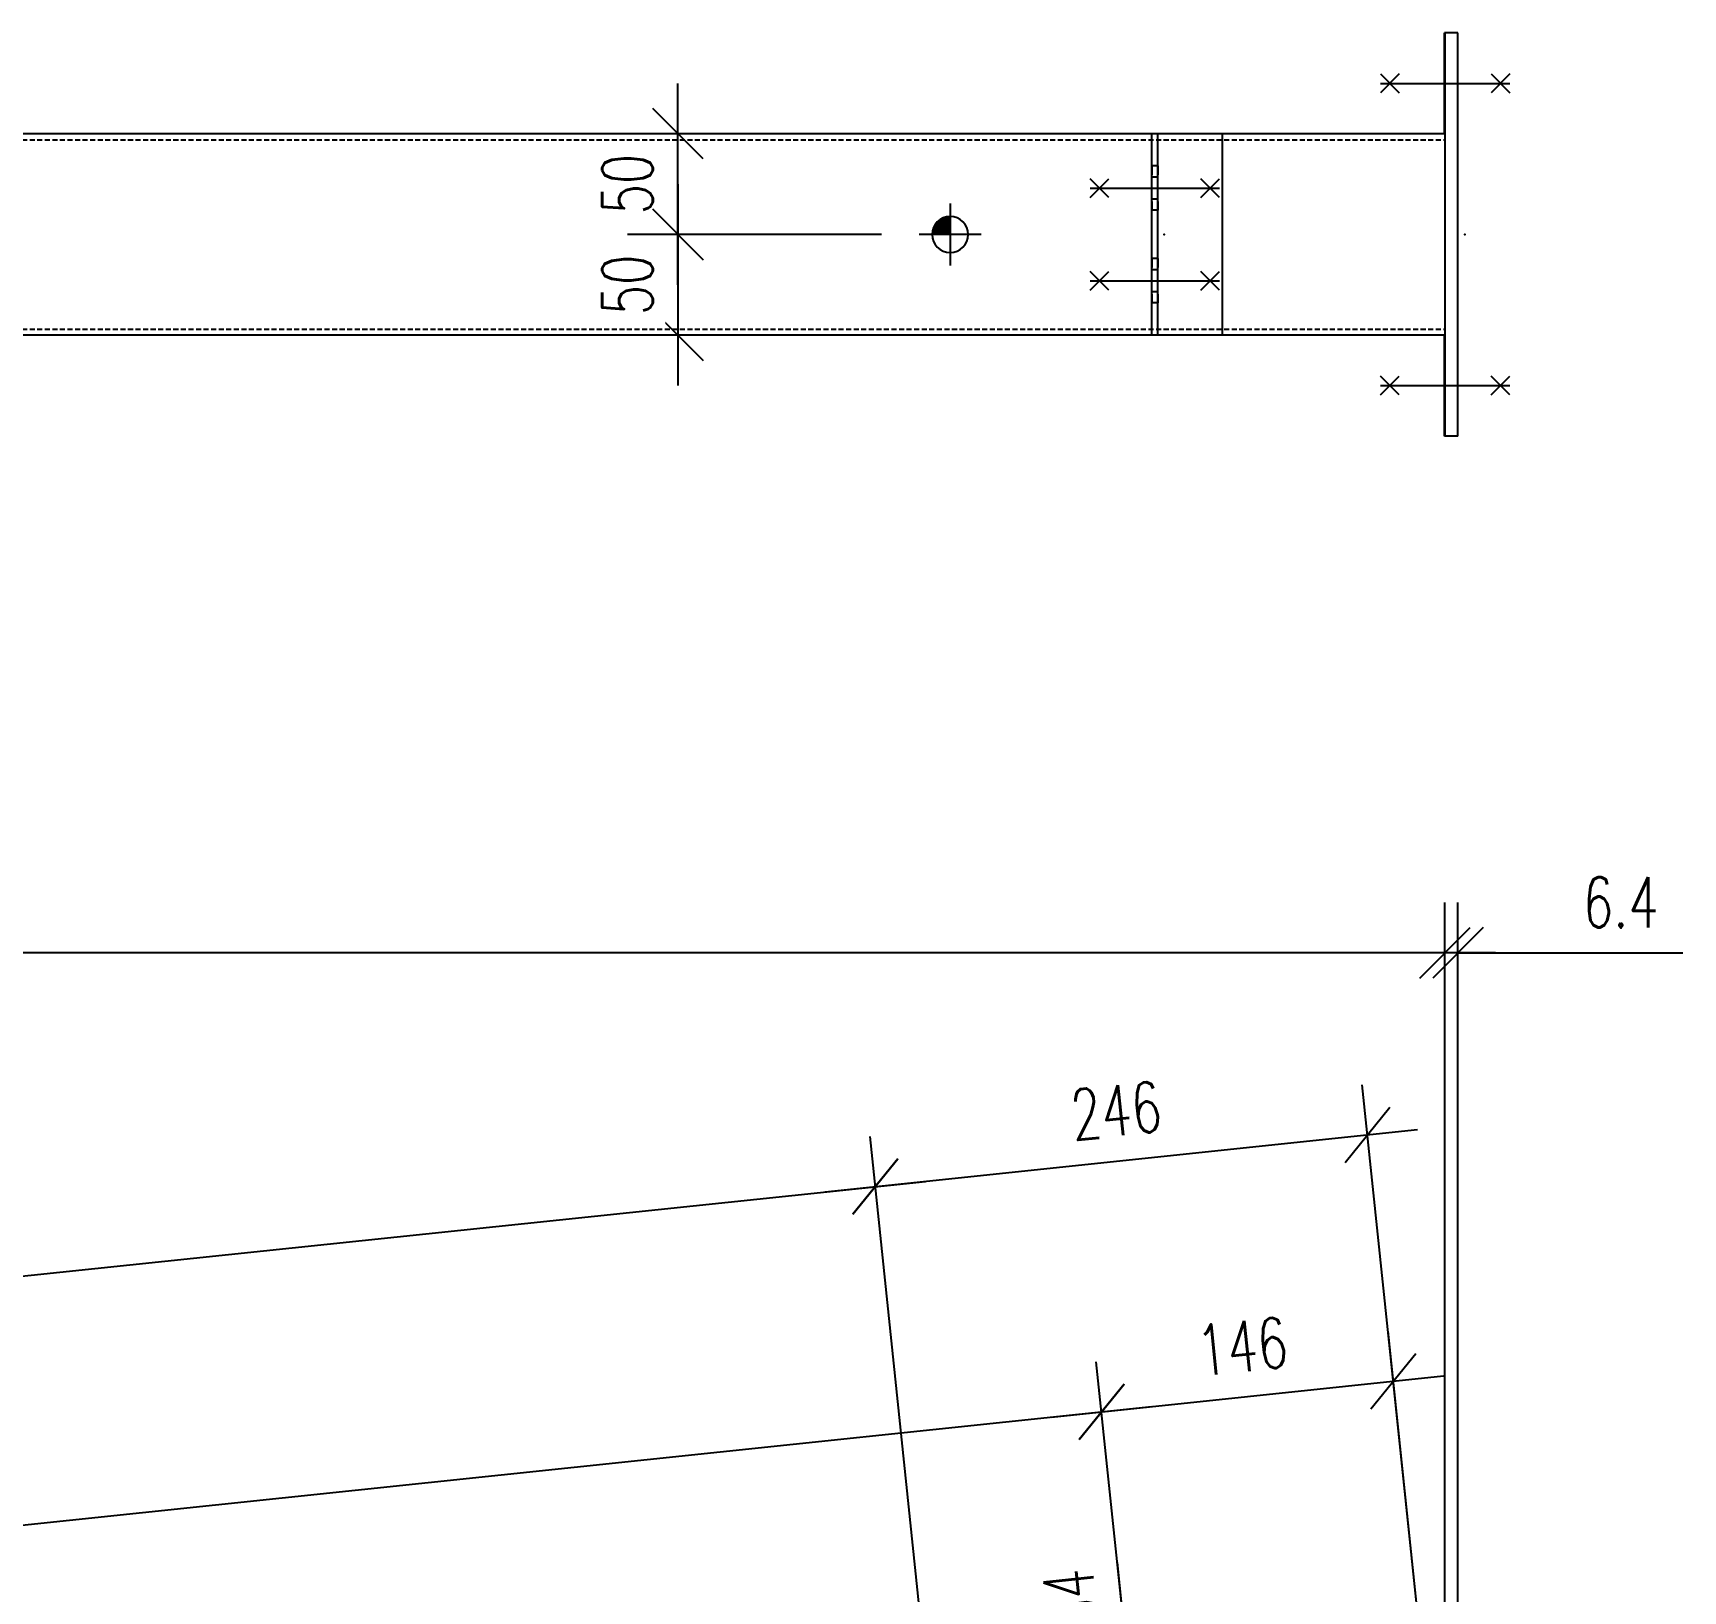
# Model space of a CAD drawing. Extents: x 8920 to 18626, y -10146 to 3021.
# Drawn here: x 14755 to 15574, y -2123 to -1350 of the extents above; entities that cross this region are included whole.
import ezdxf

# ---------------------------------------------------------------- set-up
doc = ezdxf.new("R2010")
doc.units = 0
doc.header["$LTSCALE"] = 10
doc.header["$MEASUREMENT"] = 0
doc.linetypes.add('HIDDEN', pattern=[0.375, 0.25, -0.125])
doc.layers.get('0').update_dxf_attribs({"linetype": 'CONTINUOUS'})
doc.layers.get('Defpoints').update_dxf_attribs({"linetype": 'CONTINUOUS'})
for name, color, linetype in [('FORIR', 4, 'CONTINUOUS'), ('G', 3, 'CONTINUOUS'), ('POS', 3, 'CONTINUOUS'), ('TR', 6, 'HIDDEN')]:
    doc.layers.add(name, color=color, linetype=linetype)
doc.styles.add('ROMANS', font='romans.shx', dxfattribs={"width": 0.7})
doc.dimstyles.new('1-12.5', dxfattribs={"dimscale": 12.5, "dimtxt": 2, "dimasz": 2, "dimexe": 2, "dimexo": 2, "dimgap": 1, "dimtad": 1, "dimdec": 0, "dimzin": 0, "dimdsep": 46, "dimtxsty": 'ROMANS', "dimblk": 'OBLIQUE', "dimcen": 0, "dimdle": 2, "dimclrd": 1, "dimclre": 1, "dimclrt": 4, "dimadec": 0, "dimazin": 0, "dimtfac": 1, "dimtdec": 0, "dimtofl": 0, "dimtmove": 0, "dimatfit": 3, "dimfxl": 1, "dimtfill": 1, "dimtolj": 1, "dimtzin": 0, "dimarcsym": 0})

# ---------------------------------------------------------------- blocks, each defined once
blk = doc.blocks.new('3D_INFOPOS')
blk.add_point((0, 0))
at = {"layer": 'FORIR', "flags": 1}
blk.add_attdef('POS_PEZ', (7.55, -4.31), '', height=5.26, dxfattribs=at)
blk = doc.blocks.new('MS')
at = {"color": 6}
for p, q in [((-4.65, 22.79), (4.65, 32.1)), ((-4.65, 32.1), (4.65, 22.79)), ((-4.65, -22.79), (4.65, -32.1)), ((-4.65, -32.1), (4.65, -22.79))]:
    blk.add_line(p, q, dxfattribs=at)
at = {"color": 3}
blk.add_line((0, -32.1), (0, 32.1), dxfattribs=at)
at = {"flags": 1}
for tag, p, height in [('DIAM', (0, 0), 8.01), ('TOLE', (1.27, -9.73), 5.26), ('AVAN', (1.27, -18.16), 5.26), ('DIET', (1.27, -24.59), 5.26)]:
    blk.add_attdef(tag, p, '', height=height, dxfattribs=at)
blk = doc.blocks.new('M16')
for p, q in [((0, 15.43), (0, -15.43)), ((-15.43, 0), (15.43, 0))]:
    blk.add_line(p, q)
at = {"color": 4, "const_width": 9.01}
blk.add_lwpolyline([(4.51, 0, 0.414214), (0, 4.51)], format="xyb", dxfattribs=at)
at = {"color": 4}
blk.add_circle((0, 0), 9, dxfattribs=at)
at = {"flags": 1}
blk.add_attdef('TOLE', (16.67, -8.27), '', height=5.26, dxfattribs=at)
blk = doc.blocks.new('_OBLIQUE')
at = {"color": 0, "linetype": 'ByBlock'}
blk.add_line((-0.5, -0.5), (0.5, 0.5), dxfattribs=at)
blk = doc.blocks.new('*D33')
at = {"color": 1, "lineweight": -2, "transparency": 16777216}
for p, q in [((15075.19, -1474.94), (15075.19, -1374.94)), ((15176.24, -1399.94), (15050.19, -1399.94)), ((15176.24, -1449.94), (15050.19, -1449.94))]:
    blk.add_line(p, q, dxfattribs=at)
at = {"layer": 'Defpoints', "color": 0, "transparency": 16777216}
for p in [(15075.19, -1399.94), (15201.24, -1399.94), (15201.24, -1449.94)]:
    blk.add_point(p, dxfattribs=at)
at = {"color": 1, "lineweight": -2, "transparency": 16777216, "xscale": 25, "yscale": 25, "zscale": 25}
for p, rotation in [((15075.19, -1399.94), 90), ((15075.19, -1449.94), 270)]:
    blk.add_blockref('_OBLIQUE', p, dxfattribs=dict(at, rotation=rotation))
at = {"color": 4, "transparency": 16777216, "insert": (15050.19, -1424.94), "char_height": 25, "attachment_point": 5, "rotation": 90, "style": 'ROMANS', "bg_fill": 3, "box_fill_scale": 1.25, "bg_fill_color": 256, "bg_fill_true_color": 13158600, "bg_fill_transparency": 0}
blk.add_mtext('\\A1;50', dxfattribs=at)
blk = doc.blocks.new('*D34')
at = {"color": 1, "lineweight": -2, "transparency": 16777216}
for p, q in [((15075.19, -1424.94), (15075.19, -1524.94)), ((15151.24, -1449.94), (15050.19, -1449.94)), ((15151.24, -1499.94), (15050.19, -1499.94))]:
    blk.add_line(p, q, dxfattribs=at)
at = {"layer": 'Defpoints', "color": 0, "transparency": 16777216}
for p in [(15176.24, -1449.94), (15075.19, -1499.94), (15176.24, -1499.94)]:
    blk.add_point(p, dxfattribs=at)
at = {"color": 1, "lineweight": -2, "transparency": 16777216, "xscale": 25, "yscale": 25, "zscale": 25}
for p, rotation in [((15075.19, -1449.94), 90), ((15075.19, -1499.94), 270)]:
    blk.add_blockref('_OBLIQUE', p, dxfattribs=dict(at, rotation=rotation))
at = {"color": 4, "transparency": 16777216, "insert": (15050.19, -1474.94), "char_height": 25, "attachment_point": 5, "rotation": 90, "style": 'ROMANS', "bg_fill": 3, "box_fill_scale": 1.25, "bg_fill_color": 256, "bg_fill_true_color": 13158600, "bg_fill_transparency": 0}
blk.add_mtext('\\A1;50', dxfattribs=at)
blk = doc.blocks.new('*D39')
at = {"color": 1, "lineweight": -2, "transparency": 16777216}
for p, q in [((15298.44, -2158.64), (15282.75, -2009.33)), ((13760.22, -2194.44), (15310.23, -2031.58)), ((13798.16, -2316.24), (13782.47, -2166.97))]:
    blk.add_line(p, q, dxfattribs=at)
at = {"layer": 'Defpoints', "color": 0, "transparency": 16777216}
for p in [(15285.37, -2034.2), (15301.05, -2183.5), (13800.77, -2341.11)]:
    blk.add_point(p, dxfattribs=at)
at = {"color": 1, "lineweight": -2, "transparency": 16777216, "xscale": 25, "yscale": 25, "zscale": 25}
for p, rotation in [((15285.37, -2034.2), 5.998079248007231), ((13785.09, -2191.83), 185.9980792480072)]:
    blk.add_blockref('_OBLIQUE', p, dxfattribs=dict(at, rotation=rotation))
at = {"color": 4, "transparency": 16777216, "insert": (14532.61, -2088.15), "char_height": 25, "attachment_point": 5, "rotation": 5.99808, "style": 'ROMANS', "bg_fill": 3, "box_fill_scale": 1.25, "bg_fill_color": 256, "bg_fill_true_color": 13158600, "bg_fill_transparency": 0}
blk.add_mtext('\\A1;1509', dxfattribs=at)
blk = doc.blocks.new('*D40')
at = {"color": 1, "lineweight": -2, "transparency": 16777216}
for p, q in [((15453.09, -2237.91), (15427.48, -1994.13)), ((15298.44, -2158.64), (15282.75, -2009.33)), ((15260.5, -2036.81), (15454.95, -2016.38))]:
    blk.add_line(p, q, dxfattribs=at)
at = {"layer": 'Defpoints', "color": 0, "transparency": 16777216}
for p in [(15430.09, -2018.99), (15301.05, -2183.5), (15455.71, -2262.77)]:
    blk.add_point(p, dxfattribs=at)
at = {"color": 1, "lineweight": -2, "transparency": 16777216, "xscale": 25, "yscale": 25, "zscale": 25}
for p, rotation in [((15430.09, -2018.99), 5.998079248007231), ((15285.37, -2034.2), 185.9980792480072)]:
    blk.add_blockref('_OBLIQUE', p, dxfattribs=dict(at, rotation=rotation))
at = {"color": 4, "transparency": 16777216, "insert": (15355.12, -2001.73), "char_height": 25, "attachment_point": 5, "rotation": 5.99808, "style": 'ROMANS', "bg_fill": 3, "box_fill_scale": 1.25, "bg_fill_color": 256, "bg_fill_true_color": 13158600, "bg_fill_transparency": 0}
blk.add_mtext('\\A1;146', dxfattribs=at)
blk = doc.blocks.new('*D41')
at = {"color": 1, "lineweight": -2, "transparency": 16777216}
for p, q in [((15455.71, -2237.77), (15455.71, -1781.4)), ((15462.11, -2237.77), (15462.11, -1781.4)), ((15455.71, -1806.4), (15430.71, -1806.4)), ((15462.11, -1806.4), (15573.77, -1806.4))]:
    blk.add_line(p, q, dxfattribs=at)
at = {"layer": 'Defpoints', "color": 0, "transparency": 16777216}
for p in [(15462.11, -1806.4), (15455.71, -2262.77), (15462.11, -2262.77)]:
    blk.add_point(p, dxfattribs=at)
at = {"color": 1, "lineweight": -2, "transparency": 16777216, "xscale": 25, "yscale": 25, "zscale": 25}
blk.add_blockref('_OBLIQUE', (15455.71, -1806.4), dxfattribs=at)
at = {"color": 1, "lineweight": -2, "transparency": 16777216, "xscale": 25, "yscale": 25, "zscale": 25, "rotation": 180}
blk.add_blockref('_OBLIQUE', (15462.11, -1806.4), dxfattribs=at)
at = {"color": 4, "transparency": 16777216, "insert": (15542.94, -1781.4), "char_height": 25, "attachment_point": 5, "style": 'ROMANS', "bg_fill": 3, "box_fill_scale": 1.25, "bg_fill_color": 256, "bg_fill_true_color": 13158600, "bg_fill_transparency": 0}
blk.add_mtext('\\A1;6.4', dxfattribs=at)
blk = doc.blocks.new('*D42')
at = {"color": 1, "lineweight": -2, "transparency": 16777216}
for p, q in [((9260.21, -2888.74), (9260.21, -1781.4)), ((15455.71, -2237.77), (15455.71, -1781.4)), ((15480.71, -1806.4), (9235.21, -1806.4))]:
    blk.add_line(p, q, dxfattribs=at)
at = {"layer": 'Defpoints', "color": 0, "transparency": 16777216}
for p in [(9260.21, -1806.4), (15455.71, -2262.77), (9260.21, -2913.74)]:
    blk.add_point(p, dxfattribs=at)
at = {"color": 1, "lineweight": -2, "transparency": 16777216, "xscale": 25, "yscale": 25, "zscale": 25, "rotation": 180}
blk.add_blockref('_OBLIQUE', (9260.21, -1806.4), dxfattribs=at)
at = {"color": 1, "lineweight": -2, "transparency": 16777216, "xscale": 25, "yscale": 25, "zscale": 25}
blk.add_blockref('_OBLIQUE', (15455.71, -1806.4), dxfattribs=at)
at = {"color": 4, "transparency": 16777216, "insert": (12357.96, -1781.4), "char_height": 25, "attachment_point": 5, "style": 'ROMANS', "bg_fill": 3, "box_fill_scale": 1.25, "bg_fill_color": 256, "bg_fill_true_color": 13158600, "bg_fill_transparency": 0}
blk.add_mtext('\\A1;6196', dxfattribs=at)
blk = doc.blocks.new('*D91')
at = {"color": 1, "lineweight": -2, "transparency": 16777216}
for p, q in [((15209.07, -2264.88), (15170.48, -1897.56)), ((9331.15, -2536.24), (15197.95, -1919.81)), ((9391.84, -2874.66), (9353.4, -2508.76))]:
    blk.add_line(p, q, dxfattribs=at)
at = {"layer": 'Defpoints', "color": 0, "transparency": 16777216}
for p in [(15173.09, -1922.42), (15211.68, -2289.75), (9394.46, -2899.53)]:
    blk.add_point(p, dxfattribs=at)
at = {"color": 1, "lineweight": -2, "transparency": 16777216, "xscale": 25, "yscale": 25, "zscale": 25}
for p, rotation in [((15173.09, -1922.42), 5.998079247891662), ((9356.01, -2533.63), 185.9980792478917)]:
    blk.add_blockref('_OBLIQUE', p, dxfattribs=dict(at, rotation=rotation))
at = {"color": 4, "transparency": 16777216, "insert": (12261.94, -2203.16), "char_height": 25, "attachment_point": 5, "rotation": 5.99808, "style": 'ROMANS', "bg_fill": 3, "box_fill_scale": 1.25, "bg_fill_color": 256, "bg_fill_true_color": 13158600, "bg_fill_transparency": 0}
blk.add_mtext('\\A1;5849', dxfattribs=at)
blk = doc.blocks.new('*D92')
at = {"color": 1, "lineweight": -2, "transparency": 16777216}
for p, q in [((15453.09, -2237.83), (15414.64, -1871.91)), ((15148.23, -1925.04), (15442.11, -1894.16)), ((15209.07, -2264.88), (15170.48, -1897.56))]:
    blk.add_line(p, q, dxfattribs=at)
at = {"layer": 'Defpoints', "color": 0, "transparency": 16777216}
for p in [(15417.25, -1896.77), (15455.7, -2262.69), (15211.68, -2289.75)]:
    blk.add_point(p, dxfattribs=at)
at = {"color": 1, "lineweight": -2, "transparency": 16777216, "xscale": 25, "yscale": 25, "zscale": 25}
for p, rotation in [((15417.25, -1896.77), 5.998079247891662), ((15173.09, -1922.42), 185.9980792478917)]:
    blk.add_blockref('_OBLIQUE', p, dxfattribs=dict(at, rotation=rotation))
at = {"color": 4, "transparency": 16777216, "insert": (15292.56, -1884.73), "char_height": 25, "attachment_point": 5, "rotation": 5.99808, "style": 'ROMANS', "bg_fill": 3, "box_fill_scale": 1.25, "bg_fill_color": 256, "bg_fill_true_color": 13158600, "bg_fill_transparency": 0}
blk.add_mtext('\\A1;246', dxfattribs=at)
blk = doc.blocks.new('*D100')
at = {"layer": 'Defpoints', "color": 0, "transparency": 16777216}
for p in [(15300.96, -2182.66), (15302.4, -2196.22), (9260.21, -2913.74)]:
    blk.add_point(p, dxfattribs=at)
at = {"layer": 'POS', "color": 1, "lineweight": -2, "transparency": 16777216}
for p, q in [((15306.19, -2232.39), (15293.21, -2108.9)), ((15299.78, -2171.36), (15297.17, -2146.49)), ((15297.17, -2146.49), (15306.19, -2232.39))]:
    blk.add_line(p, q, dxfattribs=at)
at = {"layer": 'POS', "color": 4, "transparency": 16777216, "insert": (15271.57, -2142.18), "char_height": 25, "attachment_point": 5, "rotation": 95.99808, "style": 'ROMANS', "bg_fill": 3, "box_fill_scale": 1.25, "bg_fill_color": 256, "bg_fill_true_color": 13158600, "bg_fill_transparency": 0}
blk.add_mtext('\\A1;6084', dxfattribs=at)

msp = doc.modelspace()

# ---------------------------------------------------------------- linework, layer by layer
at = {"layer": 'G'}
for p, q in [((15455.52769, -1399.93996), (15455.52769, -1349.93996)), ((15462.10598, -1349.93996), (15455.52769, -1349.93996)), ((15455.74102, -1549.93996), (15455.74102, -1349.93996)), ((15462.10598, -1549.93996), (15462.10598, -1349.93996)), ((15310.2187, -1399.93996), (13836.73112, -1399.93996)), ((15345.27022, -1399.93066), (15310.2187, -1399.93066)), ((15310.2187, -1499.93066), (15310.2187, -1399.93066)), ((15313.2187, -1499.93066), (15313.2187, -1399.93066)), ((15313.2686, -1499.93066), (15313.2686, -1399.93066)), ((15345.27022, -1499.93066), (15345.26859, -1399.93066)), ((15455.74102, -1399.93996), (15345.27022, -1399.93996)), ((15313.22955, -1415.93066), (15313.22896, -1416.03634)), ((15313.23013, -1416.03634), (15313.22955, -1415.93066)), ((15313.25667, -1415.93066), (15313.25609, -1416.03634)), ((15313.25725, -1416.03634), (15313.25667, -1415.93066)), ((15313.23253, -1421.43066), (15313.22657, -1421.43066)), ((15313.22679, -1419.3259), (15313.22662, -1420.35766)), ((15313.22707, -1418.37502), (15313.22679, -1419.3259)), ((15313.22744, -1417.54157), (15313.22707, -1418.37502)), ((15313.22789, -1416.85757), (15313.22744, -1417.54157)), ((15313.22841, -1416.34932), (15313.22789, -1416.85757)), ((15313.22896, -1416.03634), (15313.22841, -1416.34932)), ((15313.23069, -1416.34932), (15313.23013, -1416.03634)), ((15313.23121, -1416.85757), (15313.23069, -1416.34932)), ((15313.23166, -1417.54157), (15313.23121, -1416.85757)), ((15313.23203, -1418.37502), (15313.23166, -1417.54157)), ((15313.2323, -1419.3259), (15313.23203, -1418.37502)), ((15313.23247, -1420.35766), (15313.2323, -1419.3259)), ((15313.25965, -1421.43066), (15313.25368, -1421.43066)), ((15313.25391, -1419.3259), (15313.25374, -1420.35766)), ((15313.25419, -1418.37502), (15313.25391, -1419.3259)), ((15313.25456, -1417.54157), (15313.25419, -1418.37502)), ((15313.25501, -1416.85757), (15313.25456, -1417.54157)), ((15313.25553, -1416.34932), (15313.25501, -1416.85757)), ((15313.25609, -1416.03634), (15313.25553, -1416.34932)), ((15313.25781, -1416.34932), (15313.25725, -1416.03634)), ((15313.25832, -1416.85757), (15313.25781, -1416.34932)), ((15313.25877, -1417.54157), (15313.25832, -1416.85757)), ((15313.25915, -1418.37502), (15313.25877, -1417.54157)), ((15313.25943, -1419.3259), (15313.25915, -1418.37502)), ((15313.25959, -1420.35766), (15313.25943, -1419.3259)), ((15313.23253, -1432.43066), (15313.22657, -1432.43066)), ((15313.22679, -1434.53541), (15313.22662, -1433.50365)), ((15313.22707, -1435.48629), (15313.22679, -1434.53541)), ((15313.22744, -1436.31974), (15313.22707, -1435.48629)), ((15313.22789, -1437.00374), (15313.22744, -1436.31974)), ((15313.22841, -1437.51199), (15313.22789, -1437.00374)), ((15313.22896, -1437.82497), (15313.22841, -1437.51199)), ((15313.22955, -1437.93066), (15313.22896, -1437.82497)), ((15313.23013, -1437.82497), (15313.22955, -1437.93066)), ((15313.23069, -1437.51199), (15313.23013, -1437.82497)), ((15313.23121, -1437.00374), (15313.23069, -1437.51199)), ((15313.23166, -1436.31974), (15313.23121, -1437.00374)), ((15313.23203, -1435.48629), (15313.23166, -1436.31974)), ((15313.2323, -1434.53541), (15313.23203, -1435.48629)), ((15313.23247, -1433.50365), (15313.2323, -1434.53541)), ((15313.25965, -1432.43066), (15313.25368, -1432.43066)), ((15313.25391, -1434.53541), (15313.25374, -1433.50365)), ((15313.25419, -1435.48629), (15313.25391, -1434.53541)), ((15313.25456, -1436.31974), (15313.25419, -1435.48629)), ((15313.25501, -1437.00374), (15313.25456, -1436.31974)), ((15313.25553, -1437.51199), (15313.25501, -1437.00374)), ((15313.25609, -1437.82497), (15313.25553, -1437.51199)), ((15313.25667, -1437.93066), (15313.25609, -1437.82497)), ((15313.25725, -1437.82497), (15313.25667, -1437.93066)), ((15313.25781, -1437.51199), (15313.25725, -1437.82497)), ((15313.25832, -1437.00374), (15313.25781, -1437.51199)), ((15313.25877, -1436.31974), (15313.25832, -1437.00374)), ((15313.25915, -1435.48629), (15313.25877, -1436.31974)), ((15313.25943, -1434.53541), (15313.25915, -1435.48629)), ((15313.25959, -1433.50365), (15313.25943, -1434.53541)), ((15313.22707, -1464.37502), (15313.22679, -1465.3259)), ((15313.22744, -1463.54157), (15313.22707, -1464.37502)), ((15313.22789, -1462.85757), (15313.22744, -1463.54157)), ((15313.22841, -1462.34932), (15313.22789, -1462.85757)), ((15313.22896, -1462.03634), (15313.22841, -1462.34932)), ((15313.22955, -1461.93066), (15313.22896, -1462.03634)), ((15313.23013, -1462.03634), (15313.22955, -1461.93066)), ((15313.23069, -1462.34932), (15313.23013, -1462.03634)), ((15313.23121, -1462.85757), (15313.23069, -1462.34932)), ((15313.23166, -1463.54157), (15313.23121, -1462.85757)), ((15313.23203, -1464.37502), (15313.23166, -1463.54157)), ((15313.2323, -1465.3259), (15313.23203, -1464.37502)), ((15313.25419, -1464.37502), (15313.25391, -1465.3259)), ((15313.25456, -1463.54157), (15313.25419, -1464.37502)), ((15313.25501, -1462.85757), (15313.25456, -1463.54157)), ((15313.25553, -1462.34932), (15313.25501, -1462.85757)), ((15313.25609, -1462.03634), (15313.25553, -1462.34932)), ((15313.25667, -1461.93066), (15313.25609, -1462.03634)), ((15313.25725, -1462.03634), (15313.25667, -1461.93066)), ((15313.25781, -1462.34932), (15313.25725, -1462.03634)), ((15313.25832, -1462.85757), (15313.25781, -1462.34932)), ((15313.25877, -1463.54157), (15313.25832, -1462.85757)), ((15313.25915, -1464.37502), (15313.25877, -1463.54157)), ((15313.25943, -1465.3259), (15313.25915, -1464.37502)), ((15313.23253, -1467.43066), (15313.22657, -1467.43066)), ((15313.22679, -1465.3259), (15313.22662, -1466.35766)), ((15313.23247, -1466.35766), (15313.2323, -1465.3259)), ((15313.25965, -1467.43066), (15313.25368, -1467.43066)), ((15313.25391, -1465.3259), (15313.25374, -1466.35766)), ((15313.25959, -1466.35766), (15313.25943, -1465.3259)), ((15313.23253, -1478.43066), (15313.22657, -1478.43066)), ((15313.22679, -1480.53541), (15313.22662, -1479.50365)), ((15313.22707, -1481.48629), (15313.22679, -1480.53541)), ((15313.2323, -1480.53541), (15313.23203, -1481.48629)), ((15313.23247, -1479.50365), (15313.2323, -1480.53541)), ((15313.25965, -1478.43066), (15313.25368, -1478.43066)), ((15313.25391, -1480.53541), (15313.25374, -1479.50365)), ((15313.25419, -1481.48629), (15313.25391, -1480.53541)), ((15313.25943, -1480.53541), (15313.25915, -1481.48629)), ((15313.25959, -1479.50365), (15313.25943, -1480.53541)), ((15313.22744, -1482.31974), (15313.22707, -1481.48629)), ((15313.22789, -1483.00374), (15313.22744, -1482.31974)), ((15313.22841, -1483.51199), (15313.22789, -1483.00374)), ((15313.22896, -1483.82497), (15313.22841, -1483.51199)), ((15313.22955, -1483.93066), (15313.22896, -1483.82497)), ((15313.23013, -1483.82497), (15313.22955, -1483.93066)), ((15313.23069, -1483.51199), (15313.23013, -1483.82497)), ((15313.23121, -1483.00374), (15313.23069, -1483.51199)), ((15313.23166, -1482.31974), (15313.23121, -1483.00374)), ((15313.23203, -1481.48629), (15313.23166, -1482.31974)), ((15313.25456, -1482.31974), (15313.25419, -1481.48629)), ((15313.25501, -1483.00374), (15313.25456, -1482.31974)), ((15313.25553, -1483.51199), (15313.25501, -1483.00374)), ((15313.25609, -1483.82497), (15313.25553, -1483.51199)), ((15313.25667, -1483.93066), (15313.25609, -1483.82497)), ((15313.25725, -1483.82497), (15313.25667, -1483.93066)), ((15313.25781, -1483.51199), (15313.25725, -1483.82497)), ((15313.25832, -1483.00374), (15313.25781, -1483.51199)), ((15313.25877, -1482.31974), (15313.25832, -1483.00374)), ((15313.25915, -1481.48629), (15313.25877, -1482.31974)), ((15455.74102, -1499.93996), (9311.13641, -1499.93996)), ((15345.27022, -1499.93066), (15310.2187, -1499.93066)), ((15455.52769, -1549.93996), (15455.52769, -1499.93996)), ((15462.10598, -1549.93996), (15455.52769, -1549.93996))]:
    msp.add_line(p, q, dxfattribs=at)
at = {"layer": 'TR'}
for p, q in [((15345.27022, -1399.93996), (15310.2187, -1399.93996)), ((15310.22955, -1415.93066), (15310.22897, -1416.03634)), ((15313.25667, -1415.93066), (15310.22955, -1415.93066)), ((15310.23013, -1416.03634), (15310.22955, -1415.93066)), ((15310.25667, -1415.93066), (15310.25608, -1416.03634)), ((15310.25725, -1416.03634), (15310.25667, -1415.93066)), ((15313.22657, -1421.43066), (15310.22656, -1421.43066)), ((15310.2268, -1419.3259), (15310.22662, -1420.35766)), ((15310.22707, -1418.37502), (15310.2268, -1419.3259)), ((15310.22744, -1417.54157), (15310.22707, -1418.37502)), ((15310.22789, -1416.85757), (15310.22744, -1417.54157)), ((15310.22841, -1416.34932), (15310.22789, -1416.85757)), ((15310.22897, -1416.03634), (15310.22841, -1416.34932)), ((15310.23069, -1416.34932), (15310.23013, -1416.03634)), ((15310.2312, -1416.85757), (15310.23069, -1416.34932)), ((15310.23166, -1417.54157), (15310.2312, -1416.85757)), ((15310.23203, -1418.37502), (15310.23166, -1417.54157)), ((15310.23231, -1419.3259), (15310.23203, -1418.37502)), ((15310.23248, -1420.35766), (15310.23231, -1419.3259)), ((15310.25391, -1419.3259), (15310.25374, -1420.35766)), ((15310.25374, -1433.50365), (15310.25374, -1420.35766)), ((15310.25418, -1418.37502), (15310.25391, -1419.3259)), ((15310.25456, -1417.54157), (15310.25418, -1418.37502)), ((15310.25501, -1416.85757), (15310.25456, -1417.54157)), ((15310.25553, -1416.34932), (15310.25501, -1416.85757)), ((15310.25608, -1416.03634), (15310.25553, -1416.34932)), ((15310.25781, -1416.34932), (15310.25725, -1416.03634)), ((15310.25833, -1416.85757), (15310.25781, -1416.34932)), ((15310.25878, -1417.54157), (15310.25833, -1416.85757)), ((15310.25915, -1418.37502), (15310.25878, -1417.54157)), ((15310.25942, -1419.3259), (15310.25915, -1418.37502)), ((15310.25959, -1420.35766), (15310.25942, -1419.3259)), ((15313.25368, -1421.43066), (15313.23253, -1421.43066)), ((15313.22657, -1432.43066), (15310.22656, -1432.43066)), ((15310.2268, -1434.53541), (15310.22662, -1433.50365)), ((15310.22707, -1435.48629), (15310.2268, -1434.53541)), ((15310.22744, -1436.31974), (15310.22707, -1435.48629)), ((15310.22789, -1437.00374), (15310.22744, -1436.31974)), ((15310.22841, -1437.51199), (15310.22789, -1437.00374)), ((15310.22897, -1437.82497), (15310.22841, -1437.51199)), ((15310.22955, -1437.93066), (15310.22897, -1437.82497)), ((15310.23013, -1437.82497), (15310.22955, -1437.93066)), ((15313.25667, -1437.93066), (15310.22955, -1437.93066)), ((15310.23069, -1437.51199), (15310.23013, -1437.82497)), ((15310.2312, -1437.00374), (15310.23069, -1437.51199)), ((15310.23166, -1436.31974), (15310.2312, -1437.00374)), ((15310.23203, -1435.48629), (15310.23166, -1436.31974)), ((15310.23231, -1434.53541), (15310.23203, -1435.48629)), ((15310.23248, -1433.50365), (15310.23231, -1434.53541)), ((15310.25391, -1434.53541), (15310.25374, -1433.50365)), ((15310.25418, -1435.48629), (15310.25391, -1434.53541)), ((15310.25456, -1436.31974), (15310.25418, -1435.48629)), ((15310.25501, -1437.00374), (15310.25456, -1436.31974)), ((15310.25553, -1437.51199), (15310.25501, -1437.00374)), ((15310.25608, -1437.82497), (15310.25553, -1437.51199)), ((15310.25667, -1437.93066), (15310.25608, -1437.82497)), ((15310.25725, -1437.82497), (15310.25667, -1437.93066)), ((15310.25781, -1437.51199), (15310.25725, -1437.82497)), ((15310.25833, -1437.00374), (15310.25781, -1437.51199)), ((15310.25878, -1436.31974), (15310.25833, -1437.00374)), ((15310.25915, -1435.48629), (15310.25878, -1436.31974)), ((15310.25942, -1434.53541), (15310.25915, -1435.48629)), ((15310.25959, -1433.50365), (15310.25942, -1434.53541)), ((15313.25368, -1432.43066), (15313.23253, -1432.43066)), ((15310.22707, -1464.37502), (15310.2268, -1465.3259)), ((15310.22744, -1463.54157), (15310.22707, -1464.37502)), ((15310.22789, -1462.85757), (15310.22744, -1463.54157)), ((15310.22841, -1462.34932), (15310.22789, -1462.85757)), ((15310.22897, -1462.03634), (15310.22841, -1462.34932)), ((15310.22955, -1461.93066), (15310.22897, -1462.03634)), ((15313.25667, -1461.93066), (15310.22955, -1461.93066)), ((15310.23013, -1462.03634), (15310.22955, -1461.93066)), ((15310.23069, -1462.34932), (15310.23013, -1462.03634)), ((15310.2312, -1462.85757), (15310.23069, -1462.34932)), ((15310.23166, -1463.54157), (15310.2312, -1462.85757)), ((15310.23203, -1464.37502), (15310.23166, -1463.54157)), ((15310.23231, -1465.3259), (15310.23203, -1464.37502)), ((15310.25418, -1464.37502), (15310.25391, -1465.3259)), ((15310.25456, -1463.54157), (15310.25418, -1464.37502)), ((15310.25501, -1462.85757), (15310.25456, -1463.54157)), ((15310.25553, -1462.34932), (15310.25501, -1462.85757)), ((15310.25608, -1462.03634), (15310.25553, -1462.34932)), ((15310.25667, -1461.93066), (15310.25608, -1462.03634)), ((15310.25725, -1462.03634), (15310.25667, -1461.93066)), ((15310.25781, -1462.34932), (15310.25725, -1462.03634)), ((15310.25833, -1462.85757), (15310.25781, -1462.34932)), ((15310.25878, -1463.54157), (15310.25833, -1462.85757)), ((15310.25915, -1464.37502), (15310.25878, -1463.54157)), ((15310.25942, -1465.3259), (15310.25915, -1464.37502)), ((15313.22657, -1467.43066), (15310.22656, -1467.43066)), ((15310.2268, -1465.3259), (15310.22662, -1466.35766)), ((15310.23248, -1466.35766), (15310.23231, -1465.3259)), ((15310.25391, -1465.3259), (15310.25374, -1466.35766)), ((15310.27023, -1499.93066), (15310.25374, -1466.35766)), ((15310.25959, -1466.35766), (15310.25942, -1465.3259)), ((15313.25368, -1467.43066), (15313.23253, -1467.43066)), ((15313.22657, -1478.43066), (15310.22656, -1478.43066)), ((15310.2268, -1480.53541), (15310.22662, -1479.50365)), ((15310.22707, -1481.48629), (15310.2268, -1480.53541)), ((15310.23231, -1480.53541), (15310.23203, -1481.48629)), ((15310.23248, -1479.50365), (15310.23231, -1480.53541)), ((15310.25391, -1480.53541), (15310.25374, -1479.50365)), ((15310.25418, -1481.48629), (15310.25391, -1480.53541)), ((15310.25942, -1480.53541), (15310.25915, -1481.48629)), ((15310.25959, -1479.50365), (15310.25942, -1480.53541)), ((15313.25368, -1478.43066), (15313.23253, -1478.43066)), ((15310.22744, -1482.31974), (15310.22707, -1481.48629)), ((15310.22789, -1483.00374), (15310.22744, -1482.31974)), ((15310.22841, -1483.51199), (15310.22789, -1483.00374)), ((15310.22897, -1483.82497), (15310.22841, -1483.51199)), ((15310.22955, -1483.93066), (15310.22897, -1483.82497)), ((15310.23013, -1483.82497), (15310.22955, -1483.93066)), ((15313.25667, -1483.93066), (15310.22955, -1483.93066)), ((15310.23069, -1483.51199), (15310.23013, -1483.82497)), ((15310.2312, -1483.00374), (15310.23069, -1483.51199)), ((15310.23166, -1482.31974), (15310.2312, -1483.00374)), ((15310.23203, -1481.48629), (15310.23166, -1482.31974)), ((15310.25456, -1482.31974), (15310.25418, -1481.48629)), ((15310.25501, -1483.00374), (15310.25456, -1482.31974)), ((15310.25553, -1483.51199), (15310.25501, -1483.00374)), ((15310.25608, -1483.82497), (15310.25553, -1483.51199)), ((15310.25667, -1483.93066), (15310.25608, -1483.82497)), ((15310.25725, -1483.82497), (15310.25667, -1483.93066)), ((15310.25781, -1483.51199), (15310.25725, -1483.82497)), ((15310.25833, -1483.00374), (15310.25781, -1483.51199)), ((15310.25878, -1482.31974), (15310.25833, -1483.00374)), ((15310.25915, -1481.48629), (15310.25878, -1482.31974))]:
    msp.add_line(p, q, dxfattribs=at)

# ---------------------------------------------------------------- block references
for name, p, rotation in [('MS', (15455.74102, -1374.93996), 270), ('3D_INFOPOS', (15465.59228, -1449.93842), 57.29577951308232)]:
    msp.add_blockref(name, p, dxfattribs=dict(rotation=rotation))
at = {"xscale": -1}
for name, p, rotation in [('MS', (15311.72955, -1426.93066), 270), ('3D_INFOPOS', (15316.48352, -1449.93128), 302.7042204869177), ('MS', (15311.72955, -1472.93066), 270), ('MS', (15455.74102, -1524.93689), 270)]:
    msp.add_blockref(name, p, dxfattribs=dict(at, rotation=rotation))
msp.add_blockref('M16', (15210.23642, -1449.93996), dxfattribs=at)

# ---------------------------------------------------------------- dimensions: what is measured, and where the dimension line sits
dim = msp.add_linear_dim(base=(15285.36584, -2034.19548), p1=(13800.76994, -2341.10718), p2=(15301.0533, -2183.4999), angle=5.99807925, dimstyle='1-12.5', override={"dimtmove": 1})
dim.commit()
dim.dimension.update_dxf_attribs({"geometry": '*D39', "text_midpoint": (14532.61323, -2088.14983)})

# ---------------------------------------------------------------- next in the draw order: dimensions: what is measured, and where the dimension line sits
dim = msp.add_linear_dim(base=(15075.19164, -1399.93996), p1=(15201.23642, -1449.93996), p2=(15201.23642, -1399.93996), angle=90, dimstyle='1-12.5')
dim.commit()
dim.dimension.update_dxf_attribs({"geometry": '*D33', "text_midpoint": (15075.19164, -1424.93996), "dimtype": 160})
dim = msp.add_linear_dim(base=(15430.09148, -2018.98911), p1=(15301.0533, -2183.4999), p2=(15455.70598, -2262.77344), angle=5.99807925, dimstyle='1-12.5', override={"dimtmove": 1})
dim.commit()
dim.dimension.update_dxf_attribs({"geometry": '*D40', "text_midpoint": (15355.11628, -2001.72916)})

# ---------------------------------------------------------------- next in the draw order: linework, layer by layer
at = {"layer": 'TR'}
msp.add_line((9226.13642, -1402.93996), (15455.52769, -1402.93996), dxfattribs=at)

# ---------------------------------------------------------------- next in the draw order: dimensions: what is measured, and where the dimension line sits
dim = msp.add_linear_dim(base=(15075.19164, -1499.93996), p1=(15176.23642, -1449.93996), p2=(15176.23642, -1499.93996), angle=90, dimstyle='1-12.5')
dim.commit()
dim.dimension.update_dxf_attribs({"geometry": '*D34', "text_midpoint": (15075.19164, -1474.93996), "dimtype": 160})
dim = msp.add_linear_dim(base=(15462.10598, -1806.40152), p1=(15455.706, -2262.77362), p2=(15462.10598, -2262.77344), dimstyle='1-12.5', override={"dimdec": 1})
dim.commit()
dim.dimension.update_dxf_attribs({"geometry": '*D41', "text_midpoint": (15542.93932, -1781.40152)})

# ---------------------------------------------------------------- next in the draw order: linework, layer by layer
msp.add_line((9226.13642, -1496.93996), (15455.52769, -1496.93996), dxfattribs=at)

# ---------------------------------------------------------------- next in the draw order: dimensions: what is measured, and where the dimension line sits
dim = msp.add_linear_dim(base=(9260.20582, -1806.40152), p1=(15455.706, -2262.77362), p2=(9260.20582, -2913.73523), dimstyle='1-12.5')
dim.commit()
dim.dimension.update_dxf_attribs({"geometry": '*D42', "text_midpoint": (12357.95591, -1781.40152)})

# ---------------------------------------------------------------- next in the draw order: dimensions: what is measured, and where the dimension line sits
dim = msp.add_linear_dim(base=(15173.08918, -1922.42278), p1=(9394.45589, -2899.52502), p2=(15211.68388, -2289.74522), angle=185.99807925, dimstyle='1-12.5', override={"dimtmove": 1})
dim.commit()
dim.dimension.update_dxf_attribs({"geometry": '*D91', "text_midpoint": (12261.93755, -2203.16086)})

# ---------------------------------------------------------------- next in the draw order: dimensions: what is measured, and where the dimension line sits
dim = msp.add_linear_dim(base=(15417.2497, -1896.76875), p1=(15211.68388, -2289.74522), p2=(15455.6977, -2262.69496), angle=185.99807925, dimstyle='1-12.5', override={"dimtmove": 1})
dim.commit()
dim.dimension.update_dxf_attribs({"geometry": '*D92', "text_midpoint": (15292.55707, -1884.73263)})

# ---------------------------------------------------------------- next in the draw order: dimensions: what is measured, and where the dimension line sits
at = {"layer": 'POS'}
dim = msp.add_ordinate_dim(feature_location=(15302.39585, -2196.2183), offset=(-1.43213, 13.55947), dtype=1, origin=(9260.20598, -2913.73675), dimstyle='1-12.5', dxfattribs=at)
dim.commit()
dim.dimension.update_dxf_attribs({"geometry": '*D100', "text_midpoint": (15271.57246, -2142.17511)})

doc.saveas('drawing.dxf')
